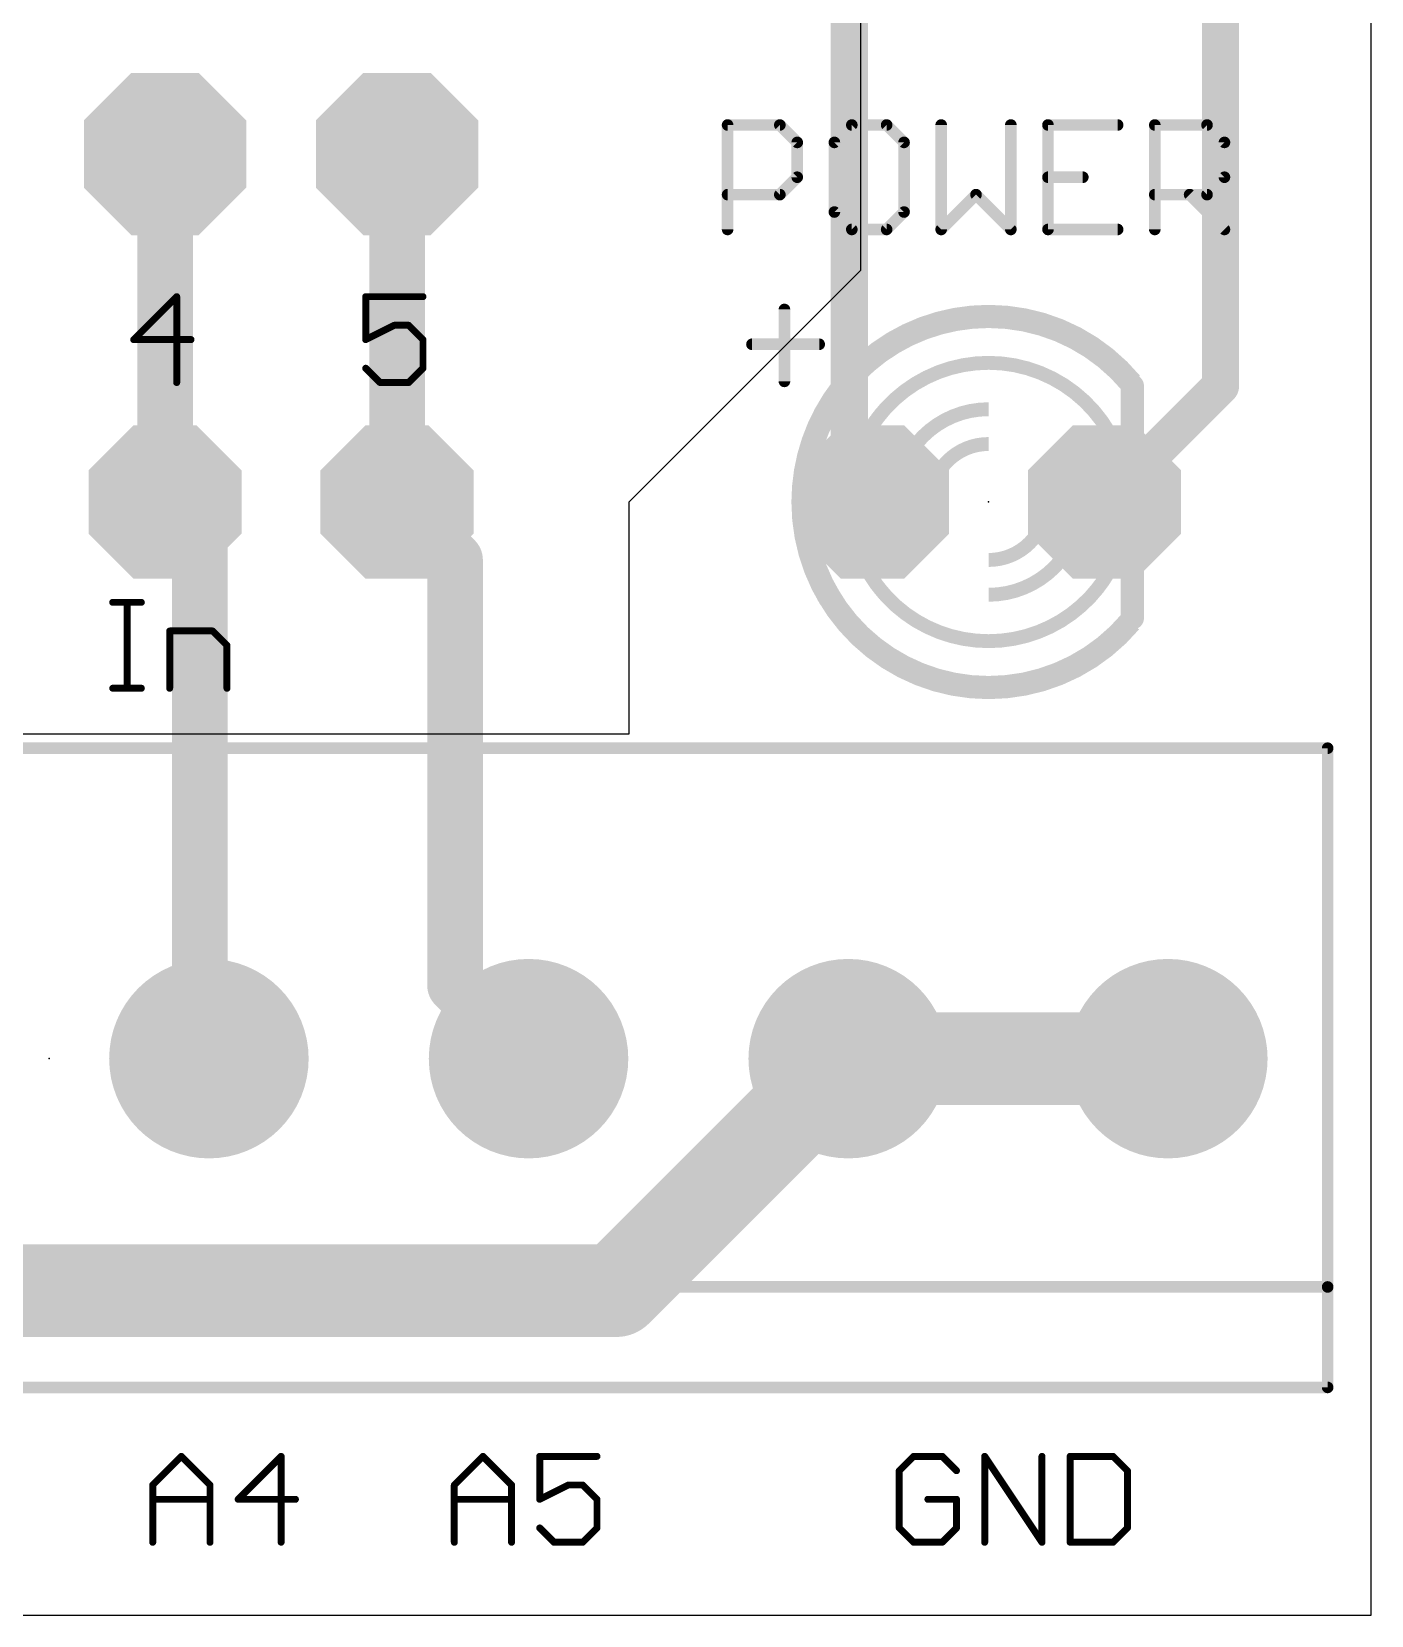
# Model space of a CAD drawing. Extents: x -6.6 to 74.2, y -9.7 to 63.
# Drawn here: x 59.5 to 74.17, y -9.65 to 7.69 of the extents above; entities that cross this region are included whole.
import ezdxf

# ---------------------------------------------------------------- set-up
doc = ezdxf.new("R2010")
doc.units = 0
for name, color, linetype in [('1', 12, 'CONTINUOUS'), ('16', 132, 'CONTINUOUS'), ('17', 110, 'CONTINUOUS'), ('20', 53, 'CONTINUOUS'), ('21', 253, 'CONTINUOUS'), ('22', 253, 'CONTINUOUS'), ('23', 53, 'CONTINUOUS'), ('25', 253, 'CONTINUOUS'), ('51', 253, 'CONTINUOUS')]:
    doc.layers.add(name, color=color, linetype=linetype)

# ---------------------------------------------------------------- blocks, each defined once
blk = doc.blocks.new('RECT')
blk.add_solid([(-0.5, -0.5), (0.5, -0.5), (-0.5, 0.5), (0.5, 0.5)])
blk = doc.blocks.new('OCTAGONP')
at = {"const_width": 0.5}
blk.add_lwpolyline([(-0.25, -0.1036), (-0.25, 0.1036), (-0.1036, 0.25), (0.1036, 0.25), (0.25, 0.1036), (0.25, -0.1036), (0.1036, -0.25), (-0.1036, -0.25), (-0.25, -0.1036), (-0.25, 0.1036)], dxfattribs=at)
blk = doc.blocks.new('ROUNDP')
at = {"const_width": 0.5}
blk.add_lwpolyline([(0, -0.25, 1), (0, 0.25, 1), (0, -0.25)], format="xyb", dxfattribs=at)

msp = doc.modelspace()

# ---------------------------------------------------------------- linework, layer by layer
at = {"layer": '1'}
for points, const_width in [([(72.517, 3.81), (72.517, 14.224)], 0.4064), ([(60.96, 2.54), (60.96, 6.35)], 0.6096), ([(63.5, 2.54), (63.5, 6.35)], 0.6096), ([(71.247, 2.54), (72.517, 3.81)], 0.4064), ([(61.341, 2.159), (60.96, 2.54)], 0.6096), ([(64.135, 1.905), (63.5, 2.54)], 0.6096), ([(61.341, -3.655), (61.341, 2.159)], 0.6096), ([(64.135, -2.751), (64.135, 1.905)], 0.6096), ([(64.94, -3.556), (64.135, -2.751)], 0.6096), ([(61.44, -3.556), (61.341, -3.655)], 0.6096)]:
    msp.add_lwpolyline(points, dxfattribs=dict(at, const_width=const_width))
for points, const_width in [([(61.1124, 6.35, 1), (60.8076, 6.35)], 0.3048), ([(63.6524, 6.35, 1), (63.3476, 6.35)], 0.3048), ([(72.5888, 3.7382, 1), (72.4452, 3.8818)], 0.2032), ([(72.4154, 3.81, 1), (72.6186, 3.81)], 0.2032), ([(61.0678, 2.6478, 1), (60.8522, 2.4322)], 0.3048), ([(63.6078, 2.6478, 1), (63.3922, 2.4322)], 0.3048), ([(60.8076, 2.54, 1), (61.1124, 2.54)], 0.3048), ([(63.3476, 2.54, 1), (63.6524, 2.54)], 0.3048), ([(71.1752, 2.6118, 1), (71.3188, 2.4682)], 0.2032), ([(61.4934, 2.159, 1), (61.1886, 2.159)], 0.3048), ([(61.2332, 2.0512, 1), (61.4488, 2.2668)], 0.3048), ([(64.2874, 1.905, 1), (63.9826, 1.905)], 0.3048), ([(64.0272, 1.7972, 1), (64.2428, 2.0128)], 0.3048), ([(64.2428, -2.6432, 1), (64.0272, -2.8588)], 0.3048), ([(63.9826, -2.751, 1), (64.2874, -2.751)], 0.3048), ([(61.5478, -3.6638, 1), (61.3322, -3.4482)], 0.3048), ([(61.2332, -3.5472, 1), (61.4488, -3.7628)], 0.3048), ([(64.8322, -3.6638, 1), (65.0478, -3.4482)], 0.3048), ([(61.1886, -3.655, 1), (61.4934, -3.655)], 0.3048)]:
    msp.add_lwpolyline(points, format="xyb", dxfattribs=dict(at, const_width=const_width))
at = {"layer": '16'}
for points, const_width in [([(68.453, 8.382), (68.453, 2.794)], 0.4064), ([(68.453, 2.794), (68.707, 2.54)], 0.4064), ([(65.9, -6.096), (68.44, -3.556)], 1.016), ([(68.44, -3.556), (71.94, -3.556)], 1.016), ([(71.94, -3.556), (72.009, -3.556)], 1.016), ([(38.481, -6.096), (65.9, -6.096)], 1.016)]:
    msp.add_lwpolyline(points, dxfattribs=dict(at, const_width=const_width))
for points, const_width in [([(68.5248, 2.8658, 1), (68.3812, 2.7222)], 0.2032), ([(68.3514, 2.794, 1), (68.5546, 2.794)], 0.2032), ([(68.6352, 2.4682, 1), (68.7788, 2.6118)], 0.2032), ([(68.44, -3.302, 1), (68.44, -3.81)], 0.508), ([(68.6196, -3.7356, 1), (68.2604, -3.3764)], 0.508), ([(71.94, -3.302, 1), (71.94, -3.81)], 0.508), ([(71.94, -3.81, 1), (71.94, -3.302)], 0.508), ([(72.009, -3.81, 1), (72.009, -3.302)], 0.508), ([(65.7204, -5.9164, 1), (66.0796, -6.2756)], 0.508), ([(65.9, -6.35, 1), (65.9, -5.842)], 0.508)]:
    msp.add_lwpolyline(points, format="xyb", dxfattribs=dict(at, const_width=const_width))
at = {"layer": '20'}
for p, q in [((74.168, -9.652), (74.168, 62.992)), ((7.62, -9.652), (74.168, -9.652))]:
    msp.add_line(p, q, dxfattribs=at)
at = {"layer": '21'}
for points, const_width in [([(61.0874, 4.7887), (60.6171, 4.3184)], 0.0762), ([(61.0874, 3.8481), (61.0874, 4.7887)], 0.0762), ([(63.7842, 4.7887), (63.1571, 4.7887)], 0.0762), ([(63.1571, 4.7887), (63.1571, 4.3184)], 0.0762), ([(67.7418, 3.8608), (67.7418, 4.6482)], 0.127), ([(63.1571, 4.3184), (63.4706, 4.4752)], 0.0762), ([(63.4706, 4.4752), (63.6274, 4.4752)], 0.0762), ([(63.6274, 4.4752), (63.7842, 4.3184)], 0.0762), ([(60.6171, 4.3184), (61.2442, 4.3184)], 0.0762), ([(63.7842, 4.3184), (63.7842, 4.0049)], 0.0762), ([(67.3862, 4.2672), (68.1228, 4.2672)], 0.127), ([(63.3139, 3.8481), (63.1571, 4.0049)], 0.0762), ([(63.7842, 4.0049), (63.6274, 3.8481)], 0.0762), ([(63.6274, 3.8481), (63.3139, 3.8481)], 0.0762), ([(60.387, 1.441), (60.7005, 1.441)], 0.0762), ([(60.5438, 0.5004), (60.5438, 1.441)], 0.0762), ([(61.0107, 0.5004), (61.0107, 1.1275)], 0.0762), ([(61.0107, 1.1275), (61.481, 1.1275)], 0.0762), ([(61.481, 1.1275), (61.6377, 0.9707)], 0.0762), ([(61.6377, 0.9707), (61.6377, 0.5004)], 0.0762), ([(60.387, 0.5004), (60.7005, 0.5004)], 0.0762), ([(73.69, -0.156), (45.69, -0.156)], 0.127), ([(73.69, -6.056), (73.69, -0.156)], 0.127), ([(45.69, -6.056), (73.69, -6.056)], 0.127), ([(73.69, -7.156), (73.69, -6.056)], 0.127), ([(45.69, -7.156), (73.69, -7.156)], 0.127), ([(60.8251, -8.2248), (61.1386, -7.9113)], 0.0762), ([(61.1386, -7.9113), (61.4522, -8.2248)], 0.0762), ([(62.2309, -7.9113), (61.7606, -8.3816)], 0.0762), ([(62.2309, -8.8519), (62.2309, -7.9113)], 0.0762), ([(64.1271, -8.2248), (64.4406, -7.9113)], 0.0762), ([(64.4406, -7.9113), (64.7542, -8.2248)], 0.0762), ([(65.6897, -7.9113), (65.0626, -7.9113)], 0.0762), ([(65.0626, -7.9113), (65.0626, -8.3816)], 0.0762), ([(69.1559, -7.9113), (68.9991, -8.0681)], 0.0762), ([(69.4694, -7.9113), (69.1559, -7.9113)], 0.0762), ([(69.6262, -8.0681), (69.4694, -7.9113)], 0.0762), ([(69.9346, -8.8519), (69.9346, -7.9113)], 0.0762), ([(69.9346, -7.9113), (70.5617, -8.8519)], 0.0762), ([(70.5617, -8.8519), (70.5617, -7.9113)], 0.0762), ([(70.8701, -7.9113), (70.8701, -8.8519)], 0.0762), ([(71.3404, -7.9113), (70.8701, -7.9113)], 0.0762), ([(71.4972, -8.0681), (71.3404, -7.9113)], 0.0762), ([(68.9991, -8.0681), (68.9991, -8.6951)], 0.0762), ([(71.4972, -8.6951), (71.4972, -8.0681)], 0.0762), ([(60.8251, -8.8519), (60.8251, -8.2248)], 0.0762), ([(61.4522, -8.2248), (61.4522, -8.8519)], 0.0762), ([(64.1271, -8.8519), (64.1271, -8.2248)], 0.0762), ([(64.7542, -8.2248), (64.7542, -8.8519)], 0.0762), ([(65.0626, -8.3816), (65.3762, -8.2248)], 0.0762), ([(65.3762, -8.2248), (65.5329, -8.2248)], 0.0762), ([(65.5329, -8.2248), (65.6897, -8.3816)], 0.0762), ([(60.8251, -8.3816), (61.4522, -8.3816)], 0.0762), ([(61.7606, -8.3816), (62.3877, -8.3816)], 0.0762), ([(64.1271, -8.3816), (64.7542, -8.3816)], 0.0762), ([(65.6897, -8.3816), (65.6897, -8.6951)], 0.0762), ([(69.6262, -8.3816), (69.3126, -8.3816)], 0.0762), ([(69.6262, -8.6951), (69.6262, -8.3816)], 0.0762), ([(65.2194, -8.8519), (65.0626, -8.6951)], 0.0762), ([(65.6897, -8.6951), (65.5329, -8.8519)], 0.0762), ([(68.9991, -8.6951), (69.1559, -8.8519)], 0.0762), ([(69.4694, -8.8519), (69.6262, -8.6951)], 0.0762), ([(71.3404, -8.8519), (71.4972, -8.6951)], 0.0762), ([(65.5329, -8.8519), (65.2194, -8.8519)], 0.0762), ([(69.1559, -8.8519), (69.4694, -8.8519)], 0.0762), ([(70.8701, -8.8519), (71.3404, -8.8519)], 0.0762)]:
    msp.add_lwpolyline(points, dxfattribs=dict(at, const_width=const_width))
for points, const_width in [([(61.1065, 4.7887, 1), (61.0684, 4.7887)], 0.0381), ([(61.1009, 4.7752, 1), (61.0739, 4.8022)], 0.0381), ([(63.1761, 4.7887, 1), (63.138, 4.7887)], 0.0381), ([(63.1571, 4.8078, 1), (63.1571, 4.7697)], 0.0381), ([(63.7842, 4.7697, 1), (63.7842, 4.8078)], 0.0381), ([(67.7736, 4.6482, 1), (67.71, 4.6482)], 0.0635), ([(69.977, 4.572, 0.277), (68.1841, 3.4962)], 0.254), ([(71.538, 3.8409, 0.2226), (69.977, 4.572)], 0.254), ([(63.4706, 4.4942, 1), (63.4706, 4.4561)], 0.0381), ([(63.4792, 4.4581, 1), (63.4621, 4.4922)], 0.0381), ([(63.6409, 4.4886, 1), (63.6139, 4.4617)], 0.0381), ([(63.6274, 4.4561, 1), (63.6274, 4.4942)], 0.0381), ([(60.6171, 4.3375, 1), (60.6171, 4.2994)], 0.0381), ([(60.6036, 4.3319, 1), (60.6306, 4.3049)], 0.0381), ([(61.2442, 4.2994, 1), (61.2442, 4.3375)], 0.0381), ([(63.138, 4.3184, 1), (63.1761, 4.3184)], 0.0381), ([(63.1486, 4.3354, 1), (63.1656, 4.3014)], 0.0381), ([(63.8032, 4.3184, 1), (63.7651, 4.3184)], 0.0381), ([(63.7707, 4.3049, 1), (63.7976, 4.3319)], 0.0381), ([(67.3862, 4.2989, 1), (67.3862, 4.2355)], 0.0635), ([(68.1228, 4.2355, 1), (68.1228, 4.2989)], 0.0635), ([(63.1706, 4.0183, 1), (63.1436, 3.9914)], 0.0381), ([(63.7651, 4.0049, 1), (63.8032, 4.0049)], 0.0381), ([(63.7976, 3.9914, 1), (63.7707, 4.0183)], 0.0381), ([(69.977, 4.064, 0.2361), (68.7578, 3.4544)], 0.1524), ([(71.2171, 3.4258, 0.2422), (69.977, 4.064)], 0.1524), ([(61.0684, 3.8481, 1), (61.1065, 3.8481)], 0.0381), ([(63.3139, 3.8672, 1), (63.3139, 3.8291)], 0.0381), ([(63.3004, 3.8346, 1), (63.3273, 3.8616)], 0.0381), ([(63.6139, 3.8616, 1), (63.6409, 3.8346)], 0.0381), ([(63.6274, 3.8291, 1), (63.6274, 3.8672)], 0.0381), ([(67.71, 3.8608, 1), (67.7736, 3.8608)], 0.0635), ([(68.2127, 1.5318, 0.2691), (69.977, 0.508)], 0.254), ([(68.774, 1.6044, 0.2315), (69.977, 1.016)], 0.1524), ([(69.977, 1.016, 0.2315), (71.18, 1.6044)], 0.1524), ([(60.387, 1.4601, 1), (60.387, 1.422)], 0.0381), ([(60.5628, 1.441, 1), (60.5247, 1.441)], 0.0381), ([(60.7005, 1.422, 1), (60.7005, 1.4601)], 0.0381), ([(69.977, 0.508, 0.2206), (71.5282, 1.2274)], 0.254), ([(61.0297, 1.1275, 1), (60.9916, 1.1275)], 0.0381), ([(61.0107, 1.1465, 1), (61.0107, 1.1084)], 0.0381), ([(61.4944, 1.1409, 1), (61.4675, 1.114)], 0.0381), ([(61.481, 1.1084, 1), (61.481, 1.1465)], 0.0381), ([(61.6568, 0.9707, 1), (61.6187, 0.9707)], 0.0381), ([(61.6243, 0.9572, 1), (61.6512, 0.9842)], 0.0381), ([(60.387, 0.5195, 1), (60.387, 0.4814)], 0.0381), ([(60.7005, 0.4814, 1), (60.7005, 0.5195)], 0.0381), ([(60.5247, 0.5004, 1), (60.5628, 0.5004)], 0.0381), ([(60.9916, 0.5004, 1), (61.0297, 0.5004)], 0.0381), ([(61.6187, 0.5004, 1), (61.6568, 0.5004)], 0.0381), ([(73.7218, -0.156, 1), (73.6582, -0.156)], 0.0635), ([(73.69, -0.1878, 1), (73.69, -0.1242)], 0.0635), ([(73.7218, -6.056, 1), (73.6582, -6.056)], 0.0635), ([(73.6582, -6.056, 1), (73.7218, -6.056)], 0.0635), ([(73.69, -6.0877, 1), (73.69, -6.0243)], 0.0635), ([(73.69, -7.1878, 1), (73.69, -7.1243)], 0.0635), ([(73.6582, -7.156, 1), (73.7218, -7.156)], 0.0635), ([(61.1521, -7.8978, 1), (61.1252, -7.9248)], 0.0381), ([(61.1521, -7.9248, 1), (61.1252, -7.8978)], 0.0381), ([(62.25, -7.9113, 1), (62.2119, -7.9113)], 0.0381), ([(62.2444, -7.9248, 1), (62.2174, -7.8978)], 0.0381), ([(64.4541, -7.8978, 1), (64.4272, -7.9248)], 0.0381), ([(64.4541, -7.9248, 1), (64.4272, -7.8978)], 0.0381), ([(65.0626, -7.8922, 1), (65.0626, -7.9303)], 0.0381), ([(65.0817, -7.9113, 1), (65.0436, -7.9113)], 0.0381), ([(65.6897, -7.9303, 1), (65.6897, -7.8922)], 0.0381), ([(69.1559, -7.8922, 1), (69.1559, -7.9303)], 0.0381), ([(69.1693, -7.9248, 1), (69.1424, -7.8978)], 0.0381), ([(69.4829, -7.8978, 1), (69.4559, -7.9248)], 0.0381), ([(69.4694, -7.9303, 1), (69.4694, -7.8922)], 0.0381), ([(69.9505, -7.9007, 1), (69.9188, -7.9219)], 0.0381), ([(69.9537, -7.9113, 1), (69.9156, -7.9113)], 0.0381), ([(70.5807, -7.9113, 1), (70.5426, -7.9113)], 0.0381), ([(70.8701, -7.8922, 1), (70.8701, -7.9303)], 0.0381), ([(70.8892, -7.9113, 1), (70.8511, -7.9113)], 0.0381), ([(71.3539, -7.8978, 1), (71.327, -7.9248)], 0.0381), ([(71.3404, -7.9303, 1), (71.3404, -7.8922)], 0.0381), ([(68.9856, -8.0546, 1), (69.0126, -8.0815)], 0.0381), ([(69.0181, -8.0681, 1), (68.9801, -8.0681)], 0.0381), ([(69.6127, -8.0815, 1), (69.6396, -8.0546)], 0.0381), ([(71.5163, -8.0681, 1), (71.4782, -8.0681)], 0.0381), ([(71.4837, -8.0815, 1), (71.5107, -8.0546)], 0.0381), ([(60.8116, -8.2114, 1), (60.8386, -8.2383)], 0.0381), ([(60.8442, -8.2248, 1), (60.8061, -8.2248)], 0.0381), ([(61.4712, -8.2248, 1), (61.4331, -8.2248)], 0.0381), ([(61.4387, -8.2383, 1), (61.4656, -8.2114)], 0.0381), ([(64.1136, -8.2114, 1), (64.1406, -8.2383)], 0.0381), ([(64.1461, -8.2248, 1), (64.1081, -8.2248)], 0.0381), ([(64.7732, -8.2248, 1), (64.7351, -8.2248)], 0.0381), ([(64.7407, -8.2383, 1), (64.7676, -8.2114)], 0.0381), ([(65.3762, -8.2058, 1), (65.3762, -8.2439)], 0.0381), ([(65.3847, -8.2419, 1), (65.3676, -8.2078)], 0.0381), ([(65.5464, -8.2114, 1), (65.5194, -8.2383)], 0.0381), ([(65.5329, -8.2439, 1), (65.5329, -8.2058)], 0.0381), ([(60.8251, -8.3626, 1), (60.8251, -8.4007)], 0.0381), ([(61.4522, -8.4007, 1), (61.4522, -8.3626)], 0.0381), ([(61.7606, -8.3626, 1), (61.7606, -8.4007)], 0.0381), ([(61.7471, -8.3681, 1), (61.7741, -8.3951)], 0.0381), ([(62.3877, -8.4007, 1), (62.3877, -8.3626)], 0.0381), ([(64.1271, -8.3626, 1), (64.1271, -8.4007)], 0.0381), ([(64.7542, -8.4007, 1), (64.7542, -8.3626)], 0.0381), ([(65.0541, -8.3646, 1), (65.0711, -8.3986)], 0.0381), ([(65.0436, -8.3816, 1), (65.0817, -8.3816)], 0.0381), ([(65.7087, -8.3816, 1), (65.6706, -8.3816)], 0.0381), ([(65.6762, -8.3951, 1), (65.7032, -8.3681)], 0.0381), ([(69.3126, -8.3626, 1), (69.3126, -8.4007)], 0.0381), ([(69.6452, -8.3816, 1), (69.6071, -8.3816)], 0.0381), ([(69.6262, -8.4007, 1), (69.6262, -8.3626)], 0.0381), ([(65.0761, -8.6817, 1), (65.0491, -8.7086)], 0.0381), ([(65.7032, -8.7086, 1), (65.6762, -8.6817)], 0.0381), ([(69.0126, -8.6817, 1), (68.9856, -8.7086)], 0.0381), ([(69.6396, -8.7086, 1), (69.6127, -8.6817)], 0.0381), ([(71.5107, -8.7086, 1), (71.4837, -8.6817)], 0.0381), ([(60.8061, -8.8519, 1), (60.8442, -8.8519)], 0.0381), ([(61.4331, -8.8519, 1), (61.4712, -8.8519)], 0.0381), ([(62.2119, -8.8519, 1), (62.25, -8.8519)], 0.0381), ([(64.1081, -8.8519, 1), (64.1461, -8.8519)], 0.0381), ([(64.7351, -8.8519, 1), (64.7732, -8.8519)], 0.0381), ([(65.2194, -8.8329, 1), (65.2194, -8.871)], 0.0381), ([(65.2059, -8.8654, 1), (65.2329, -8.8384)], 0.0381), ([(65.5194, -8.8384, 1), (65.5464, -8.8654)], 0.0381), ([(65.5329, -8.871, 1), (65.5329, -8.8329)], 0.0381), ([(65.6706, -8.6951, 1), (65.7087, -8.6951)], 0.0381), ([(68.9801, -8.6951, 1), (69.0181, -8.6951)], 0.0381), ([(69.1559, -8.8329, 1), (69.1559, -8.871)], 0.0381), ([(69.1424, -8.8654, 1), (69.1693, -8.8384)], 0.0381), ([(69.4559, -8.8384, 1), (69.4829, -8.8654)], 0.0381), ([(69.4694, -8.871, 1), (69.4694, -8.8329)], 0.0381), ([(69.6071, -8.6951, 1), (69.6452, -8.6951)], 0.0381), ([(69.9156, -8.8519, 1), (69.9537, -8.8519)], 0.0381), ([(70.5426, -8.8519, 1), (70.5807, -8.8519)], 0.0381), ([(70.5458, -8.8625, 1), (70.5775, -8.8413)], 0.0381), ([(70.8701, -8.8329, 1), (70.8701, -8.871)], 0.0381), ([(70.8511, -8.8519, 1), (70.8892, -8.8519)], 0.0381), ([(71.327, -8.8384, 1), (71.3539, -8.8654)], 0.0381), ([(71.3404, -8.871, 1), (71.3404, -8.8329)], 0.0381), ([(71.4782, -8.6951, 1), (71.5163, -8.6951)], 0.0381)]:
    msp.add_lwpolyline(points, format="xyb", dxfattribs=dict(at, const_width=const_width))
at = {"layer": '22'}
for p, q in [((68.58, 5.08), (68.58, 37.846)), ((66.04, 2.54), (68.58, 5.08)), ((66.04, 0), (66.04, 2.54)), ((0, 0), (66.04, 0))]:
    msp.add_line(p, q, dxfattribs=at)
at = {"layer": '23'}
for p in [(69.977, 2.54), (59.69, -3.556)]:
    msp.add_point(p, dxfattribs=at)
at = {"layer": '25', "const_width": 0.0635}
for points in [[(67.1513, 6.6685, 1), (67.0877, 6.6685)], [(67.1195, 6.7002, 1), (67.1195, 6.6367)], [(67.7139, 6.6909, 1), (67.669, 6.646)], [(67.6915, 6.6367, 1), (67.6915, 6.7002)], [(68.4796, 6.7002, 1), (68.4796, 6.6367)], [(68.502, 6.646, 1), (68.4571, 6.6909)], [(68.8833, 6.6909, 1), (68.8384, 6.646)], [(68.8609, 6.6367, 1), (68.8609, 6.7002)], [(69.49, 6.6685, 1), (69.4265, 6.6685)], [(70.2527, 6.6685, 1), (70.1892, 6.6685)], [(70.6594, 6.6685, 1), (70.5959, 6.6685)], [(70.6277, 6.7002, 1), (70.6277, 6.6367)], [(71.3903, 6.6367, 1), (71.3903, 6.7002)], [(71.8288, 6.6685, 1), (71.7653, 6.6685)], [(71.7971, 6.7002, 1), (71.7971, 6.6367)], [(72.3915, 6.6909, 1), (72.3466, 6.646)], [(72.3691, 6.6367, 1), (72.3691, 6.7002)], [(67.9139, 6.4778, 1), (67.8504, 6.4778)], [(67.8597, 6.4554, 1), (67.9046, 6.5003)], [(68.3206, 6.4778, 1), (68.2571, 6.4778)], [(68.2664, 6.5003, 1), (68.3113, 6.4554)], [(69.0833, 6.4778, 1), (69.0198, 6.4778)], [(69.0291, 6.4554, 1), (69.074, 6.5003)], [(72.5915, 6.4778, 1), (72.528, 6.4778)], [(72.5373, 6.4554, 1), (72.5822, 6.5003)], [(67.8504, 6.0965, 1), (67.9139, 6.0965)], [(67.9046, 6.074, 1), (67.8597, 6.1189)], [(70.6277, 6.1282, 1), (70.6277, 6.0647)], [(71.009, 6.0647, 1), (71.009, 6.1282)], [(72.528, 6.0965, 1), (72.5915, 6.0965)], [(72.5822, 6.074, 1), (72.5373, 6.1189)], [(67.1195, 5.9376, 1), (67.1195, 5.8741)], [(67.669, 5.9283, 1), (67.7139, 5.8834)], [(67.6915, 5.8741, 1), (67.6915, 5.9376)], [(69.8621, 5.9283, 1), (69.8172, 5.8834)], [(69.8621, 5.8834, 1), (69.8172, 5.9283)], [(71.7971, 5.9376, 1), (71.7971, 5.8741)], [(72.2009, 5.9283, 1), (72.156, 5.8834)], [(72.3466, 5.9283, 1), (72.3915, 5.8834)], [(72.3691, 5.8741, 1), (72.3691, 5.9376)], [(68.2571, 5.7152, 1), (68.3206, 5.7152)], [(68.3113, 5.7376, 1), (68.2664, 5.6927)], [(69.0198, 5.7152, 1), (69.0833, 5.7152)], [(69.074, 5.6927, 1), (69.0291, 5.7376)], [(67.0877, 5.5245, 1), (67.1513, 5.5245)], [(68.4796, 5.5563, 1), (68.4796, 5.4928)], [(68.4571, 5.502, 1), (68.502, 5.547)], [(68.8384, 5.547, 1), (68.8833, 5.502)], [(68.8609, 5.4928, 1), (68.8609, 5.5563)], [(69.4358, 5.547, 1), (69.4807, 5.502)], [(69.4265, 5.5245, 1), (69.49, 5.5245)], [(70.1892, 5.5245, 1), (70.2527, 5.5245)], [(70.1985, 5.502, 1), (70.2434, 5.547)], [(70.5959, 5.5245, 1), (70.6594, 5.5245)], [(70.6277, 5.5563, 1), (70.6277, 5.4928)], [(71.3903, 5.4928, 1), (71.3903, 5.5563)], [(71.7653, 5.5245, 1), (71.8288, 5.5245)], [(72.5373, 5.502, 1), (72.5822, 5.547)]]:
    msp.add_lwpolyline(points, format="xyb", dxfattribs=at)
at = {"layer": '25', "const_width": 0.127}
for points in [[(67.1195, 5.5245), (67.1195, 6.6685)], [(67.1195, 6.6685), (67.6915, 6.6685)], [(67.6915, 6.6685), (67.8822, 6.4778)], [(68.4796, 6.6685), (68.2889, 6.4778)], [(68.8609, 6.6685), (68.4796, 6.6685)], [(69.0515, 6.4778), (68.8609, 6.6685)], [(69.4583, 6.6685), (69.4583, 5.5245)], [(70.2209, 5.5245), (70.2209, 6.6685)], [(71.3903, 6.6685), (70.6277, 6.6685)], [(70.6277, 6.6685), (70.6277, 5.5245)], [(71.7971, 5.5245), (71.7971, 6.6685)], [(71.7971, 6.6685), (72.3691, 6.6685)], [(72.3691, 6.6685), (72.5597, 6.4778)], [(67.8822, 6.4778), (67.8822, 6.0965)], [(68.2889, 6.4778), (68.2889, 5.7152)], [(69.0515, 5.7152), (69.0515, 6.4778)], [(72.5597, 6.4778), (72.5597, 6.0965)], [(67.8822, 6.0965), (67.6915, 5.9058)], [(70.6277, 6.0965), (71.009, 6.0965)], [(72.5597, 6.0965), (72.3691, 5.9058)], [(67.6915, 5.9058), (67.1195, 5.9058)], [(69.4583, 5.5245), (69.8396, 5.9058)], [(69.8396, 5.9058), (70.2209, 5.5245)], [(72.3691, 5.9058), (71.7971, 5.9058)], [(72.1784, 5.9058), (72.5597, 5.5245)], [(68.2889, 5.7152), (68.4796, 5.5245)], [(68.8609, 5.5245), (69.0515, 5.7152)], [(68.4796, 5.5245), (68.8609, 5.5245)], [(70.6277, 5.5245), (71.3903, 5.5245)]]:
    msp.add_lwpolyline(points, dxfattribs=at)
at = {"layer": '51', "const_width": 0.254}
msp.add_lwpolyline([(71.5518, 1.27), (71.5518, 3.81)], dxfattribs=at)
at = {"layer": '51'}
for points, const_width in [([(71.6153, 3.81, 1), (71.4883, 3.81)], 0.127), ([(68.1879, 3.5034, 0.1241), (67.945, 2.54)], 0.254), ([(68.8062, 3.5156, 0.1754), (68.453, 2.54)], 0.1524), ([(69.977, 3.556, 0.4142), (68.961, 2.54)], 0.1524), ([(71.501, 2.54, 0.179), (71.1341, 3.5318)], 0.1524), ([(69.977, 3.175, 0.4142), (69.342, 2.54)], 0.1524), ([(67.945, 2.54, 0.1388), (68.2464, 1.475)], 0.254), ([(68.453, 2.54, 0.1837), (68.8379, 1.5275)], 0.1524), ([(69.977, 1.905, 0.4142), (70.612, 2.54)], 0.1524), ([(69.977, 1.524, 0.4142), (70.993, 2.54)], 0.1524), ([(71.1478, 1.5644, 0.1754), (71.501, 2.54)], 0.1524), ([(71.4883, 1.27, 1), (71.6153, 1.27)], 0.127)]:
    msp.add_lwpolyline(points, format="xyb", dxfattribs=dict(at, const_width=const_width))

# ---------------------------------------------------------------- block references
at = {"layer": '17', "xscale": 1.778, "yscale": 1.778, "rotation": 270}
for p in [(60.96, 6.35), (60.96, 6.35), (63.5, 6.35), (63.5, 6.35)]:
    msp.add_blockref('OCTAGONP', p, dxfattribs=at)
at = {"layer": '17'}
for name, p, xscale, yscale in [('OCTAGONP', (60.96, 2.54), 1.6764, 1.6764), ('OCTAGONP', (60.96, 2.54), 1.6764, 1.6764), ('OCTAGONP', (63.5, 2.54), 1.6764, 1.6764), ('OCTAGONP', (63.5, 2.54), 1.6764, 1.6764), ('OCTAGONP', (68.707, 2.54), 1.6764, 1.6764), ('OCTAGONP', (68.707, 2.54), 1.6764, 1.6764), ('OCTAGONP', (71.247, 2.54), 1.6764, 1.6764), ('OCTAGONP', (71.247, 2.54), 1.6764, 1.6764), ('ROUNDP', (61.44, -3.556), 2.1844, 2.1844), ('ROUNDP', (61.44, -3.556), 2.1844, 2.1844), ('ROUNDP', (64.94, -3.556), 2.1844, 2.1844), ('ROUNDP', (64.94, -3.556), 2.1844, 2.1844), ('ROUNDP', (68.44, -3.556), 2.1844, 2.1844), ('ROUNDP', (68.44, -3.556), 2.1844, 2.1844), ('ROUNDP', (71.94, -3.556), 2.1844, 2.1844), ('ROUNDP', (71.94, -3.556), 2.1844, 2.1844)]:
    msp.add_blockref(name, p, dxfattribs=dict(at, xscale=xscale, yscale=yscale))
at = {"layer": '51', "xscale": 0.508, "yscale": 0.508, "rotation": 180}
for p in [(60.96, 6.35), (63.5, 6.35)]:
    msp.add_blockref('RECT', p, dxfattribs=at)

doc.saveas('drawing.dxf')
